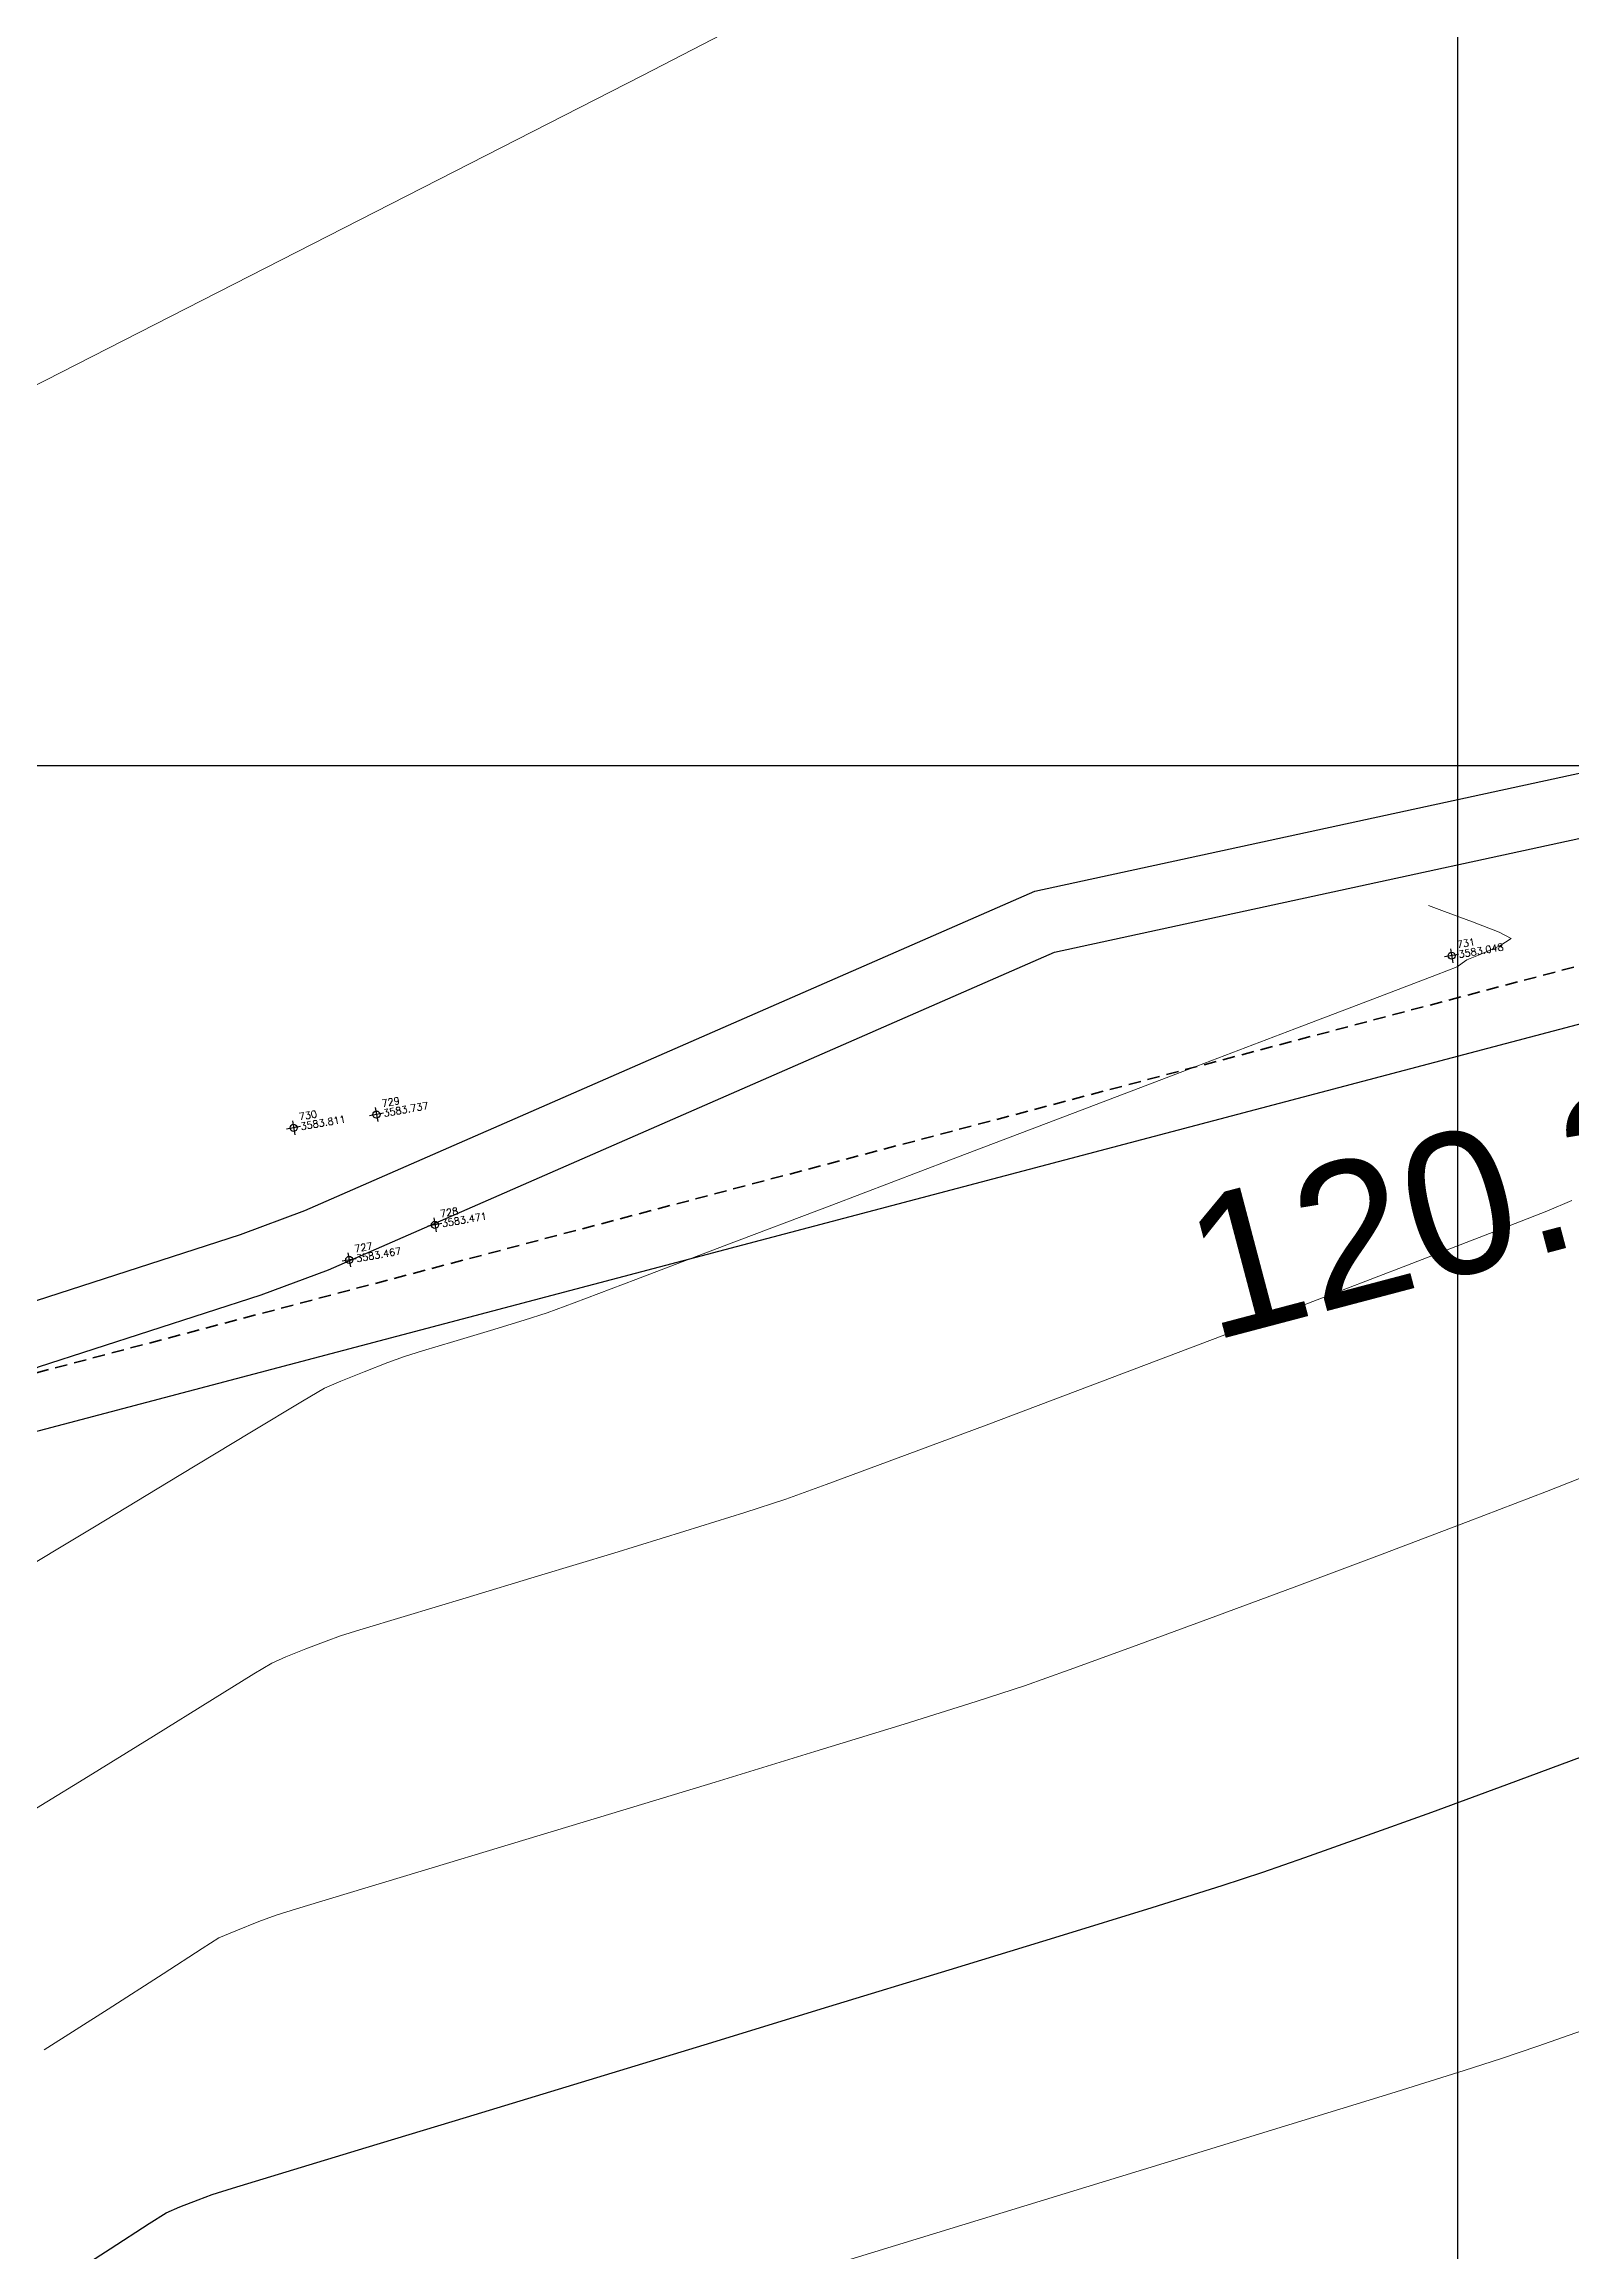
# Model space of a CAD drawing. Header units: millimetres. Extents: x 736950 to 740938, y 8500595 to 8502163.
# Drawn here: x 738080.04 to 738101.61, y 8501379.02 to 8501410.19 of the extents above; entities that cross this region are included whole.
import ezdxf

# ---------------------------------------------------------------- set-up
doc = ezdxf.new("R2010")
doc.units = ezdxf.units.MM
doc.linetypes.add('DASHED', pattern=[0.75, 0.5, -0.25])
doc.layers.add('CANAL', color=130, linetype='Continuous')
doc.layers.add('Cuadricula Coordenadas', color=5, linetype='Continuous')
for name, color, linetype, lineweight in [('CONT-MJR', 80, 'Continuous', 30), ('CONT-MNR', 96, 'Continuous', 15), ('COTAS', 40, 'Continuous', 5), ('PERIMETRO', 7, 'Continuous', 35), ('saiwite', 5, 'Continuous', 5)]:
    doc.layers.add(name, color=color, linetype=linetype, lineweight=lineweight)
doc.styles.add('5mm', font='arial.ttf', dxfattribs={"height": 3})
doc.styles.add('COTAS', font='arial.ttf')
doc.dimstyles.new('Copy of GenDist', dxfattribs={"dimtxt": 2, "dimasz": 2, "dimexe": 0.18, "dimexo": 0.0625, "dimgap": 1, "dimtad": 2, "dimdec": 3, "dimzin": 1, "dimdsep": 46, "dimtxsty": 'COTAS', "dimcen": 0.09, "dimadec": 3, "dimazin": 0, "dimtfac": 1, "dimtdec": 3, "dimtofl": 0, "dimtmove": 0, "dimatfit": 3, "dimfxl": 1, "dimtolj": 1, "dimtzin": 0, "dimarcsym": 0})

# ---------------------------------------------------------------- blocks, each defined once
blk = doc.blocks.new('*D166')
at = {"layer": 'COTAS', "color": 0, "lineweight": -2, "transparency": 16777216}
for p, q in [((738158.5585231122, 8501412.1130792), (738158.7924768808, 8501411.226644795)), ((738156.8127603072, 8501410.890308227), (738044.4536228252, 8501381.235724028)), ((738042.3318203439, 8501381.437740989), (738042.5657741125, 8501380.551306585))]:
    blk.add_line(p, q, dxfattribs=at)
at = {"layer": 'COTAS', "color": 0, "transparency": 16777216}
for points in [[(738156.727697473, 8501411.212605335), (738156.8978231417, 8501410.56801112), (738158.7465429504, 8501411.400685234)], [(738044.368559991, 8501381.558021136), (738044.5386856596, 8501380.913426923), (738042.519840182, 8501380.725347023)]]:
    blk.add_solid(points, dxfattribs=at)
at = {"layer": 'Defpoints', "color": 0, "transparency": 16777216}
for p in [(738158.5425738308, 8501412.173509907), (738042.3158710625, 8501381.498171696), (738042.519840182, 8501380.725347023)]:
    blk.add_point(p, dxfattribs=at)
at = {"layer": 'COTAS', "color": 0, "transparency": 16777216, "insert": (738101.1489647822, 8501394.108787626), "char_height": 2, "attachment_point": 5, "rotation": 14.78475513061474, "style": 'COTAS'}
blk.add_mtext('\\A1;120.207', dxfattribs=at)

msp = doc.modelspace()

# ---------------------------------------------------------------- linework, layer by layer
at = {"linetype": 'Continuous', "extrusion": (-0.172787269436437, 0.9849591664230046, 0)}
for points, elevation in [([(-2195931.604162655, 0), (-2195931.404162655, 0)], 8245994.945062786), ([(-2195916.266162655, 0), (-2195916.066162654, 0)], 8245995.359062789), ([(-2195915.081162655, 0), (-2195914.881162654, 0)], 8245995.376062785), ([(-2195916.809162654, 0), (-2195916.609162655, 0)], 8245993.682062789), ([(-2195915.532162655, 0), (-2195915.332162654, 0)], 8245993.404062788)]:
    msp.add_lwpolyline(points, dxfattribs=dict(at, elevation=elevation))
at = {"linetype": 'Continuous', "extrusion": (0.9849591664230046, 0.172787269436437, 0)}
for points, elevation in [([(8245995.045062787, 0), (8245994.845062788, 0)], 2195931.504162655), ([(8245995.459062786, 0), (8245995.259062788, 0)], 2195916.166162655), ([(8245995.476062789, 0), (8245995.276062789, 0)], 2195914.981162655), ([(8245993.782062788, 0), (8245993.582062788, 0)], 2195916.709162653), ([(8245993.504062787, 0), (8245993.304062787, 0)], 2195915.432162655)]:
    msp.add_lwpolyline(points, dxfattribs=dict(at, elevation=elevation))
at = {"linetype": 'Continuous'}
for centre in [(738099.9135180018, 8501397.315891065), (738084.7346803774, 8501395.073453022), (738083.5645663816, 8501394.885444414), (738085.5592774554, 8501393.515499989), (738084.3495194612, 8501393.021031996)]:
    msp.add_circle(centre, 0.05, dxfattribs=at)
at = {"layer": 'CANAL'}
for points in [[(738067.4695662372, 8501389.37966289), (738074.0803890078, 8501389.465330413), (738079.6145550959, 8501392.3455484), (738082.8135770564, 8501393.380624963), (738083.7221698993, 8501393.71667116), (738094.0285600207, 8501398.229024768), (738127.5125246546, 8501405.483413719), (738135.737013455, 8501408.918626953), (738141.641631531, 8501415.6990224), (738144.9237159684, 8501423.402653014), (738146.3459746779, 8501430.96555941)], [(738067.4812280682, 8501388.479738448), (738074.3060445312, 8501388.568179047), (738079.9632579399, 8501391.51243615), (738083.1083335592, 8501392.530057818), (738084.0590364364, 8501392.881678555), (738094.3070799208, 8501397.368486784), (738127.7834885514, 8501404.621238705), (738136.2777532603, 8501408.169132229), (738142.4138271754, 8501415.215313219), (738145.7901040448, 8501423.140030071), (738147.230470255, 8501430.799223682)]]:
    msp.add_lwpolyline(points, dxfattribs=at)
at = {"layer": 'CONT-MJR', "extrusion": (0.3484715282809894, -0.9373193660527407, 0), "elevation": -7711306.295783504}
msp.add_lwpolyline([(3654326.911635668, 3580), (3654328.061224164, 3580)], dxfattribs=at)
at = {"layer": 'CONT-MJR', "extrusion": (0.3433579857965993, -0.9392046068827081, 0), "elevation": -7731107.764308881}
msp.add_lwpolyline([(3612245.083152053, 3580.000000000002), (3612246.212696177, 3580.000000000002)], dxfattribs=at)
at = {"layer": 'CONT-MJR', "extrusion": (0.3390945717818621, -0.94075229013172, 0), "elevation": -7747412.040135364}
msp.add_lwpolyline([(3577141.466992362, 3580.000000000009), (3577142.502679889, 3580.000000000009)], dxfattribs=at)
at = {"layer": 'CONT-MJR', "extrusion": (0.3348747375299648, -0.9422626545524541, 0), "elevation": -7763366.88337763}
msp.add_lwpolyline([(3542380.961864065, 3580.000000000013), (3542381.829869024, 3580.000000000013)], dxfattribs=at)
at = {"layer": 'CONT-MJR', "extrusion": (0.3292435438078581, -0.9442450364502019, 0), "elevation": -7784376.246209365}
msp.add_lwpolyline([(3495970.583679311, 3580.000000000003), (3495971.210172182, 3580.000000000003)], dxfattribs=at)
at = {"layer": 'CONT-MJR', "extrusion": (0.2990392508665268, -0.9542408115571176, 0), "elevation": -7891647.871887155}
msp.add_lwpolyline([(3246568.49169047, 3580), (3246569.52758197, 3580)], dxfattribs=at)
at = {"layer": 'CONT-MJR', "extrusion": (0.3087706302442212, -0.9511365295784757, 0), "elevation": -7858074.479412085}
msp.add_lwpolyline([(3327008.462161988, 3580.000000000013), (3327009.068294261, 3580.000000000013)], dxfattribs=at)
at = {"layer": 'CONT-MJR', "extrusion": (0.2954984088229315, -0.9553432317147149, 0), "elevation": -7903633.449075458}
msp.add_lwpolyline([(3217278.751545771, 3580.000000000004), (3217280.125782337, 3580.000000000004)], dxfattribs=at)
at = {"layer": 'CONT-MJR', "extrusion": (0.2936793783143096, -0.9559039819735665, 0), "elevation": -7909743.218239121}
msp.add_lwpolyline([(3202226.741119221, 3580.000000000006), (3202228.362252247, 3580.000000000006)], dxfattribs=at)
at = {"layer": 'CONT-MJR', "extrusion": (0.2925846718440045, -0.9562396194479375, 0), "elevation": -7913404.595944966}
msp.add_lwpolyline([(3193166.17718302, 3580), (3193167.953756227, 3580)], dxfattribs=at)
at = {"layer": 'CONT-MJR', "elevation": 3580}
for points in [[(738089.3628159988, 8501381.940259483), (738091.1232301202, 8501382.47745844)], [(738086.0076254276, 8501380.918874456), (738087.628415188, 8501381.411963528)], [(738083.457270024, 8501380.143532462), (738084.5880444592, 8501380.487296142)], [(738082.7028998637, 8501379.913887288), (738083.457270024, 8501380.143532462)], [(738082.217355832, 8501379.75191723), (738082.4125317197, 8501379.824664501)], [(738082.4125317197, 8501379.824664501), (738082.7028998637, 8501379.913887288)], [(738081.7648480334, 8501379.567611229), (738081.9560312745, 8501379.64936337)], [(738080.9766129693, 8501379.05840193), (738081.5263877476, 8501379.415760718)]]:
    msp.add_lwpolyline(points, dxfattribs=at)
at = {"layer": 'CONT-MJR', "extrusion": (0.2913811109977066, -0.9566070500230187, 0), "elevation": -7917416.600437677}
msp.add_lwpolyline([(3183201.789709925, 3580.000000000003), (3183203.60278543, 3580.000000000003)], dxfattribs=at)
at = {"layer": 'CONT-MJR', "extrusion": (0.2908728806741511, -0.9567617087281038, 0), "elevation": -7919106.531267533}
msp.add_lwpolyline([(3178992.103690142, 3580), (3178993.587425282, 3580)], dxfattribs=at)
at = {"layer": 'CONT-MJR', "extrusion": (0.3653148756293277, -0.9308840108434182, 0), "elevation": -7644166.067730183}
msp.add_lwpolyline([(3792749.140846432, 3580.000000000013), (3792749.421573733, 3580.000000000013)], dxfattribs=at)
at = {"layer": 'CONT-MJR', "extrusion": (0.5371349307189627, -0.8434963344327793, 0), "elevation": -6774433.005275225}
msp.add_lwpolyline([(5188956.905520866, 3580.000000000003), (5188957.188225457, 3580.000000000003)], dxfattribs=at)
at = {"layer": 'CONT-MJR', "extrusion": (0.540976452237526, -0.841037738822997, 0), "elevation": -6750696.191963447}
msp.add_lwpolyline([(5219798.940095264, 3580), (5219799.837779516, 3580)], dxfattribs=at)
at = {"layer": 'CONT-MNR'}
for points, elevation in [([(738099.8121588465, 8501397.941883683), (738099.5859194525, 8501398.024432274)], 3583), ([(738100.2087905001, 8501397.796500329), (738099.8121588465, 8501397.941883683)], 3583), ([(738100.5942932476, 8501397.455975119), (738100.7552021617, 8501397.558155084)], 3583), ([(738099.9912687237, 8501397.157614373), (738100.0620092888, 8501397.212734202)], 3583), ([(738100.0620092888, 8501397.212734202), (738100.1287657948, 8501397.25735795)], 3583), ([(738100.1287657948, 8501397.25735795), (738100.2929186143, 8501397.32381122)], 3583), ([(738100.2929186143, 8501397.32381122), (738100.5942932476, 8501397.455975119)], 3583), ([(738099.699219961, 8501397.046167785), (738099.9912687237, 8501397.157614373)], 3583), ([(738097.7018241626, 8501396.285045829), (738098.8990778241, 8501396.741195276)], 3583), ([(738100.4478747593, 8501393.393136028), (738101.257340592, 8501393.71133186)], 3582), ([(738099.2905761848, 8501392.946355218), (738100.4478747593, 8501393.393136028)], 3582), ([(738087.5244011788, 8501392.41635953), (738088.3939437334, 8501392.744976168)], 3583), ([(738086.8199944454, 8501392.171417097), (738087.1456018937, 8501392.27535778)], 3583), ([(738087.1456018937, 8501392.27535778), (738087.5244011788, 8501392.41635953)], 3583), ([(738086.3428315382, 8501392.026155757), (738086.8199944454, 8501392.171417097)], 3583), ([(738084.896806481, 8501391.57077555), (738085.1322773937, 8501391.657711629)], 3583), ([(738085.1322773937, 8501391.657711629), (738085.3859462792, 8501391.737776643)], 3583), ([(738084.0013678793, 8501391.208875265), (738084.2309565953, 8501391.309077837)], 3583), ([(738084.2309565953, 8501391.309077837), (738084.5629011719, 8501391.442137776)], 3583), ([(738080.7516322873, 8501389.252060572), (738081.9499315581, 8501389.975972746)], 3583), ([(738090.5135944032, 8501389.642359402), (738091.0845804991, 8501389.847951973)], 3582), ([(738089.0897958775, 8501389.189778272), (738089.9335182807, 8501389.453234237)], 3582), ([(738089.9335182807, 8501389.453234237), (738090.5135944032, 8501389.642359402)], 3582), ([(738079.4906947706, 8501388.492133617), (738080.7516322873, 8501389.252060572)], 3583), ([(738088.0848344417, 8501388.88172842), (738089.0897958775, 8501389.189778272)], 3582), ([(738087.0210412228, 8501388.558821587), (738088.0848344417, 8501388.88172842)], 3582), ([(738086.0008234704, 8501388.250794679), (738087.0210412228, 8501388.558821587)], 3582), ([(738083.7374154524, 8501387.528492885), (738084.0237626773, 8501387.6388088)], 3582), ([(738084.0237626773, 8501387.6388088), (738084.2256955025, 8501387.713362586)], 3582), ([(738083.2558612642, 8501387.328453919), (738083.4527496932, 8501387.414384652)], 3582), ([(738083.4527496932, 8501387.414384652), (738083.7374154524, 8501387.528492885)], 3582), ([(738082.4175204082, 8501386.813136293), (738083.0036481349, 8501387.176199216)], 3582), ([(738093.2022849396, 8501386.787100036), (738093.8815869121, 8501387.009361025)], 3581), ([(738081.5875107198, 8501386.298236417), (738082.4175204082, 8501386.813136293)], 3582), ([(738079.5559760019, 8501385.048810892), (738080.6036517057, 8501385.69047086)], 3582), ([(738088.0570102872, 8501385.203261837), (738089.5166897152, 8501385.647204883)], 3581), ([(738086.6407980573, 8501384.774192829), (738088.0570102872, 8501385.203261837)], 3581), ([(738084.3204736898, 8501384.073148197), (738085.3634776499, 8501384.388115674)], 3581), ([(738083.319113611, 8501383.769013545), (738083.6072108019, 8501383.857408214)], 3581), ([(738082.5103546486, 8501383.448032575), (738082.7490840822, 8501383.550116012)], 3581), ([(738082.7490840822, 8501383.550116012), (738083.0753985822, 8501383.678174436)], 3581), ([(738083.0753985822, 8501383.678174436), (738083.319113611, 8501383.769013545)], 3581), ([(738081.7214207399, 8501382.94089042), (738082.2721851582, 8501383.297653958)], 3581), ([(738101.1315967913, 8501381.920364767), (738101.8408440013, 8501382.16724193)], 3579), ([(738100.0904273313, 8501381.5742209), (738100.6175719305, 8501381.74336427)], 3579), ([(738100.6175719305, 8501381.74336427), (738101.1315967913, 8501381.920364767)], 3579), ([(738099.0575803742, 8501381.252437556), (738100.0904273313, 8501381.5742209)], 3579)]:
    msp.add_lwpolyline(points, dxfattribs=dict(at, elevation=elevation))
at = {"layer": 'CONT-MNR', "extrusion": (0.3649611447997038, 0.9310227509499914, 0), "elevation": 8184372.66059502}
msp.add_lwpolyline([(2415491.379857422, 3583), (2415491.785343546, 3583)], dxfattribs=at)
at = {"layer": 'CONT-MNR', "extrusion": (-0.4717312233171729, -0.8817423960248728, 0), "elevation": -7844227.824670516}
msp.add_lwpolyline([(-3359559.941614402, 3583), (-3359560.133161114, 3583)], dxfattribs=at)
at = {"layer": 'CONT-MNR', "extrusion": (0.3561548791898557, -0.9344269377694864, 0), "elevation": -7681056.599407376}
msp.add_lwpolyline([(3717513.423341761, 3583.000000000013), (3717514.279633576, 3583.000000000013)], dxfattribs=at)
at = {"layer": 'CONT-MNR', "extrusion": (0.3559287565010183, -0.9345130926293324, 0), "elevation": -7681955.936819169}
msp.add_lwpolyline([(3715651.786920188, 3583.000000000013), (3715653.374253043, 3583.000000000013)], dxfattribs=at)
at = {"layer": 'CONT-MNR', "extrusion": (0.3558157142272441, -0.9345561393030151, 0), "elevation": -7682405.329701375}
msp.add_lwpolyline([(3714720.767732208, 3583.000000000012), (3714722.542404797, 3583.000000000012)], dxfattribs=at)
at = {"layer": 'CONT-MNR', "extrusion": (0.3556735332949569, -0.934610259794681, 0), "elevation": -7682970.372356055}
msp.add_lwpolyline([(3713550.134268089, 3583), (3713551.977493242, 3583)], dxfattribs=at)
at = {"layer": 'CONT-MNR', "extrusion": (0.3554772850129665, -0.934684920087946, 0), "elevation": -7683749.938408839}
msp.add_lwpolyline([(3711935.063453176, 3583.000000000006), (3711936.856443767, 3583.000000000006)], dxfattribs=at)
at = {"layer": 'CONT-MNR', "extrusion": (0.3551788734652107, -0.9347983567828861, 0), "elevation": -7684934.563349245}
msp.add_lwpolyline([(3709480.252025448, 3583.000000000013), (3709481.875994441, 3583.000000000013)], dxfattribs=at)
at = {"layer": 'CONT-MNR', "extrusion": (0.3878569455215115, -0.9217195830678241, 0), "elevation": -7549623.367946523}
msp.add_lwpolyline([(3977646.980730772, 3582.00000000001), (3977647.364508203, 3582.00000000001)], dxfattribs=at)
at = {"layer": 'CONT-MNR', "extrusion": (0.3546598775895959, -0.9349953856721074, 0), "elevation": -7686992.648892661}
msp.add_lwpolyline([(3705212.152829854, 3583), (3705213.488990432, 3583)], dxfattribs=at)
at = {"layer": 'CONT-MNR', "extrusion": (0.357352873048188, -0.9339694449628455, 0), "elevation": -7676279.349436208}
msp.add_lwpolyline([(3727357.883022368, 3582), (3727359.379038548, 3582)], dxfattribs=at)
at = {"layer": 'CONT-MNR', "extrusion": (0.3555102647774515, -0.934672376631441, 0), "elevation": -7683615.272672467}
msp.add_lwpolyline([(3712210.34327893, 3582.000000000002), (3712211.979435454, 3582.000000000002)], dxfattribs=at)
at = {"layer": 'CONT-MNR', "extrusion": (0.2879409189820419, -0.9576481750495729, 0), "elevation": -7928817.299386052}
msp.add_lwpolyline([(3154725.133381524, 3583.000000000013), (3154725.67187953, 3583.000000000013)], dxfattribs=at)
at = {"layer": 'CONT-MNR', "extrusion": (0.2892689978895239, -0.9572478502770276, 0), "elevation": -7924433.745399997}
msp.add_lwpolyline([(3165719.717670893, 3583.000000000002), (3165720.178568899, 3583.000000000002)], dxfattribs=at)
at = {"layer": 'CONT-MNR', "extrusion": (0.3539966857099167, -0.935246676821893, 0), "elevation": -7689614.790826079}
msp.add_lwpolyline([(3699765.042480356, 3582.000000000004), (3699766.703442473, 3582.000000000004)], dxfattribs=at)
at = {"layer": 'CONT-MNR', "extrusion": (0.3594967372880936, -0.9331463421560499, 0), "elevation": -7667703.335261939}
msp.add_lwpolyline([(3744963.395930531, 3583.000000000013), (3744963.753757908, 3583.000000000013)], dxfattribs=at)
at = {"layer": 'CONT-MNR', "extrusion": (0.5157321754206018, -0.856749860365284, 0), "elevation": -6902912.067104998}
msp.add_lwpolyline([(5016793.144386408, 3583), (5016793.987961884, 3583)], dxfattribs=at)
at = {"layer": 'CONT-MNR', "extrusion": (-0.5069833678354129, 0.8619558368839221, 0), "elevation": 6953627.461364771}
msp.add_lwpolyline([(-4946259.400030297, 3583), (-4946259.759451638, 3583)], dxfattribs=at)
at = {"layer": 'CONT-MNR', "extrusion": (0.3524633208745787, -0.9358256287568021, 0), "elevation": -7695668.45636293}
msp.add_lwpolyline([(3687155.059085194, 3582.000000000013), (3687156.629517043, 3582.000000000013)], dxfattribs=at)
at = {"layer": 'CONT-MNR', "extrusion": (0.3505171679734674, -0.9365563063456783, 0), "elevation": -7703316.674510257}
msp.add_lwpolyline([(3671147.996629217, 3582), (3671149.361195899, 3582)], dxfattribs=at)
at = {"layer": 'CONT-MNR', "extrusion": (0.5171394913671992, -0.8559011312461706, 0), "elevation": -6894657.973425012}
msp.add_lwpolyline([(5028129.663987553, 3583), (5028130.854426245, 3583)], dxfattribs=at)
at = {"layer": 'CONT-MNR', "extrusion": (0.3472668511982387, -0.9377663536611134, 0), "elevation": -7716002.791925764}
msp.add_lwpolyline([(3644407.868363786, 3582), (3644408.911735377, 3582)], dxfattribs=at)
at = {"layer": 'CONT-MNR', "extrusion": (0.3653694257380745, -0.9308626014272083, 0), "elevation": -7643946.149957435}
msp.add_lwpolyline([(3793218.746051018, 3581.000000000003), (3793219.747493149, 3581.000000000003)], dxfattribs=at)
at = {"layer": 'CONT-MNR', "extrusion": (0.3588688445132092, -0.9333879967289885, 0), "elevation": -7670213.606856302}
msp.add_lwpolyline([(3739817.581407764, 3581.000000000013), (3739818.768876178, 3581.000000000013)], dxfattribs=at)
at = {"layer": 'CONT-MNR', "extrusion": (-0.354630227282668, 0.9350066320071977, 0), "elevation": 7687102.779532418}
msp.add_lwpolyline([(-3704976.865254078, 3581), (-3704978.16105776, 3581)], dxfattribs=at)
at = {"layer": 'CONT-MNR', "extrusion": (0.351360289029759, -0.9362403256071191, 0), "elevation": -7700004.426509475}
msp.add_lwpolyline([(3678087.110098467, 3581.00000000001), (3678088.436524827, 3581.00000000001)], dxfattribs=at)
at = {"layer": 'CONT-MNR', "extrusion": (0.2884927036993269, -0.9574820937815248, 0), "elevation": -7926994.596480366}
msp.add_lwpolyline([(3159291.698072463, 3582.00000000001), (3159292.611128741, 3582.00000000001)], dxfattribs=at)
at = {"layer": 'CONT-MNR', "extrusion": (0.3483957980548472, -0.9373475171449095, 0), "elevation": -7711605.175755854}
msp.add_lwpolyline([(3653700.757099081, 3581.000000000013), (3653702.036427369, 3581.000000000013)], dxfattribs=at)
at = {"layer": 'CONT-MNR', "extrusion": (0.2891755714858464, -0.9572760776577645, 0), "elevation": -7924739.15892396}
msp.add_lwpolyline([(3164944.310855974, 3582), (3164944.964632963, 3582)], dxfattribs=at)
at = {"layer": 'CONT-MNR', "extrusion": (0.3451760355652636, -0.938537961124348, 0), "elevation": -7724102.097268408}
msp.add_lwpolyline([(3627205.815069082, 3581.00000000001), (3627206.969576543, 3581.00000000001)], dxfattribs=at)
at = {"layer": 'CONT-MNR', "extrusion": (0.2951505531521136, -0.9554507580058752, 0), "elevation": -7904811.367347244}
msp.add_lwpolyline([(3214392.419072499, 3582.00000000001), (3214392.706944853, 3582.00000000001)], dxfattribs=at)
at = {"layer": 'CONT-MNR', "extrusion": (0.3408105170789844, -0.9401320074587161, 0), "elevation": -7740875.872098244}
msp.add_lwpolyline([(3591268.456843457, 3581), (3591269.408811364, 3581)], dxfattribs=at)
at = {"layer": 'CONT-MNR', "extrusion": (0.5168071016419695, -0.8561018745992949, 0), "elevation": -6896606.960351971}
msp.add_lwpolyline([(5025451.509500773, 3582.000000000004), (5025451.804107218, 3582.000000000004)], dxfattribs=at)
at = {"layer": 'CONT-MNR', "extrusion": (0.3327374288151784, -0.9430195138306865, 0), "elevation": -7771382.384070712}
msp.add_lwpolyline([(3524766.588233044, 3581.000000000012), (3524767.259962998, 3581.000000000012)], dxfattribs=at)
at = {"layer": 'CONT-MNR', "extrusion": (0.2998795506914681, -0.9539770726160475, 0), "elevation": -7888789.022464808}
msp.add_lwpolyline([(3253514.975781177, 3581.000000000009), (3253516.042403535, 3581.000000000009)], dxfattribs=at)
at = {"layer": 'CONT-MNR', "extrusion": (0.5255479180208378, -0.8507640012741271, 0), "elevation": -6844776.181818887}
msp.add_lwpolyline([(5095817.957544653, 3582.000000000013), (5095819.113986408, 3582.000000000013)], dxfattribs=at)
at = {"layer": 'CONT-MNR', "extrusion": (0.2951526734985349, -0.9554501030020707, 0), "elevation": -7904800.694168769}
msp.add_lwpolyline([(3214415.879090703, 3581.000000000013), (3214417.198196688, 3581.000000000013)], dxfattribs=at)
at = {"layer": 'CONT-MNR', "extrusion": (0.2925676650806323, -0.9562448229137072, 0), "elevation": -7913464.886214174}
msp.add_lwpolyline([(3193024.827934155, 3581.000000000013), (3193026.300069708, 3581.000000000013)], dxfattribs=at)
at = {"layer": 'CONT-MNR', "extrusion": (0.2893280595676246, -0.9572300005468033, 0), "elevation": -7924231.3764743}
msp.add_lwpolyline([(3166206.501537303, 3581.000000000002), (3166207.835929672, 3581.000000000002)], dxfattribs=at)
at = {"layer": 'CONT-MNR', "extrusion": (0.2895153651231595, -0.9571733664063182, 0), "elevation": -7923611.660874704}
msp.add_lwpolyline([(3167755.222532959, 3581.00000000001), (3167755.967709238, 3581.00000000001)], dxfattribs=at)
at = {"layer": 'CONT-MNR', "extrusion": (0.5338807628619574, -0.8455597737865339, 0), "elevation": -6794379.811507802}
msp.add_lwpolyline([(5162817.679438136, 3581), (5162817.961108922, 3581)], dxfattribs=at)
at = {"layer": 'CONT-MNR', "extrusion": (0.5415649940022127, -0.84065888282429, 0), "elevation": -6747043.862516052}
msp.add_lwpolyline([(5224525.436968276, 3581), (5224526.356756422, 3581)], dxfattribs=at)
at = {"layer": 'CONT-MNR', "extrusion": (0.5356785739512088, -0.8444219711788647, 0), "elevation": -6783379.970276915}
msp.add_lwpolyline([(5177259.120314025, 3581.000000000013), (5177260.192716803, 3581.000000000013)], dxfattribs=at)
at = {"layer": 'CONT-MNR', "extrusion": (0.2949651286301795, -0.9555080182249555, 0), "elevation": -7905424.469230399}
msp.add_lwpolyline([(3212869.071714173, 3579.00000000001), (3212870.582421775, 3579.00000000001)], dxfattribs=at)
at = {"layer": 'CONT-MNR', "extrusion": (0.2937657060959012, -0.955877455494153, 0), "elevation": -7909450.487050916}
msp.add_lwpolyline([(3202943.164487629, 3579.000000000004), (3202945.004768927, 3579.000000000004)], dxfattribs=at)
at = {"layer": 'CONT-MNR', "extrusion": (0.2930650524625633, -0.9560925033829705, 0), "elevation": -7911795.840471759}
msp.add_lwpolyline([(3197143.296941827, 3579.000000000009), (3197145.367471078, 3579.000000000009)], dxfattribs=at)
at = {"layer": 'CONT-MNR', "extrusion": (0.2926119993736858, -0.9562312575013087, 0), "elevation": -7913309.837621186}
msp.add_lwpolyline([(3193391.932742137, 3579.000000000004), (3193394.134192337, 3579.000000000004)], dxfattribs=at)
at = {"layer": 'CONT-MNR', "extrusion": (0.2923026098913253, -0.9563258776435573, 0), "elevation": -7914342.597143659}
msp.add_lwpolyline([(3190829.30079393, 3579.000000000009), (3190831.533837555, 3579.000000000009)], dxfattribs=at)
at = {"layer": 'Cuadricula Coordenadas', "color": 8}
for p, q in [((738100, 8500595.507225098), (738100, 8502130.641312934)), ((736950.2264744169, 8501400), (738552.8979275209, 8501400))]:
    msp.add_line(p, q, dxfattribs=at)
at = {"layer": 'PERIMETRO', "linetype": 'DASHED', "ltscale": 0.35}
msp.add_lwpolyline([(738505.2945807902, 8501473.002765065), (738158.5425738312, 8501412.173509907), (738158.5425738312, 8501412.173509907), (738158.5425738312, 8501412.173509907), (738158.5425738312, 8501412.173509907), (738042.3158710625, 8501381.498171696), (737981.1961052574, 8501351.494217444), (737950.6537477591, 8501343.089650117), (737921.3905846927, 8501338.747753197), (737870.7162104911, 8501338.053293455), (737782.1367684584, 8501322.717628885), (737738.6411665253, 8501340.79069492), (737735.1536829113, 8501350.925961591), (737703.608889051, 8501372.260051185), (737683.200969866, 8501281.329551859)], dxfattribs=at)
at = {"layer": 'saiwite'}
for p, q in [((738088.4906850391, 8501409.741933279), (738103.585037468, 8501417.584026197)), ((738067.80424142, 8501399.187461093), (738088.4906850391, 8501409.741933279))]:
    msp.add_line(p, q, dxfattribs=at)

# ---------------------------------------------------------------- texts
at = {"color": 2, "char_height": 0.1, "attachment_point": 1, "rotation": 9.94991650582834, "style": '5mm'}
for s, insert, width in [('\\Ftxt.shx;\\W1.0000000000;\\T1.0000000000;\\o\\l731', (738099.9791843373, 8501397.520312034), 0.3666666666666667), ('\\Ftxt.shx;\\W1.0000000000;\\T1.0000000000;\\o\\l730', (738083.6302327171, 8501395.089865383), 0.3833333333333333), ('\\Ftxt.shx;\\W1.0000000000;\\T1.0000000000;\\o\\l729', (738084.8003467129, 8501395.27787399), 0.4), ('\\Ftxt.shx;\\W1.0000000000;\\T1.0000000000;\\o\\l728', (738085.624943791, 8501393.719920956), 0.4), ('\\Ftxt.shx;\\W1.0000000000;\\T1.0000000000;\\o\\l727', (738084.4151857967, 8501393.225452963), 0.4)]:
    msp.add_mtext(s, dxfattribs=dict(at, insert=insert, width=width))
at = {"color": 1, "char_height": 0.1, "attachment_point": 1, "rotation": 9.94991650582834, "style": '5mm'}
for s, insert, width in [('\\Ftxt.shx;\\W1.0000000000;\\T1.0000000000;\\o\\l3583.048', (738100.003374555, 8501397.38241775), 0.8166666666666668), ('\\Ftxt.shx;\\W1.0000000000;\\T1.0000000000;\\o\\l3583.811', (738083.6544229349, 8501394.951971099), 0.7666666666666666), ('\\Ftxt.shx;\\W1.0000000000;\\T1.0000000000;\\o\\l3583.737', (738084.8245369308, 8501395.139979707), 0.8333333333333334), ('\\Ftxt.shx;\\W1.0000000000;\\T1.0000000000;\\o\\l3583.471', (738085.6491340088, 8501393.582026672), 0.7999999999999999), ('\\Ftxt.shx;\\W1.0000000000;\\T1.0000000000;\\o\\l3583.467', (738084.4393760145, 8501393.08755868), 0.8333333333333334)]:
    msp.add_mtext(s, dxfattribs=dict(at, insert=insert, width=width))

# ---------------------------------------------------------------- dimensions: what is measured, and where the dimension line sits
at = {"layer": 'COTAS'}
dim = msp.add_aligned_dim(p1=(738158.5425738312, 8501412.173509907), p2=(738042.3158710625, 8501381.498171696), distance=0.7992880437696247, dimstyle='Copy of GenDist', dxfattribs=at)
dim.commit()
dim.dimension.update_dxf_attribs({"geometry": '*D166', "text_midpoint": (738101.1489647822, 8501394.108787626)})

doc.saveas('drawing.dxf')
